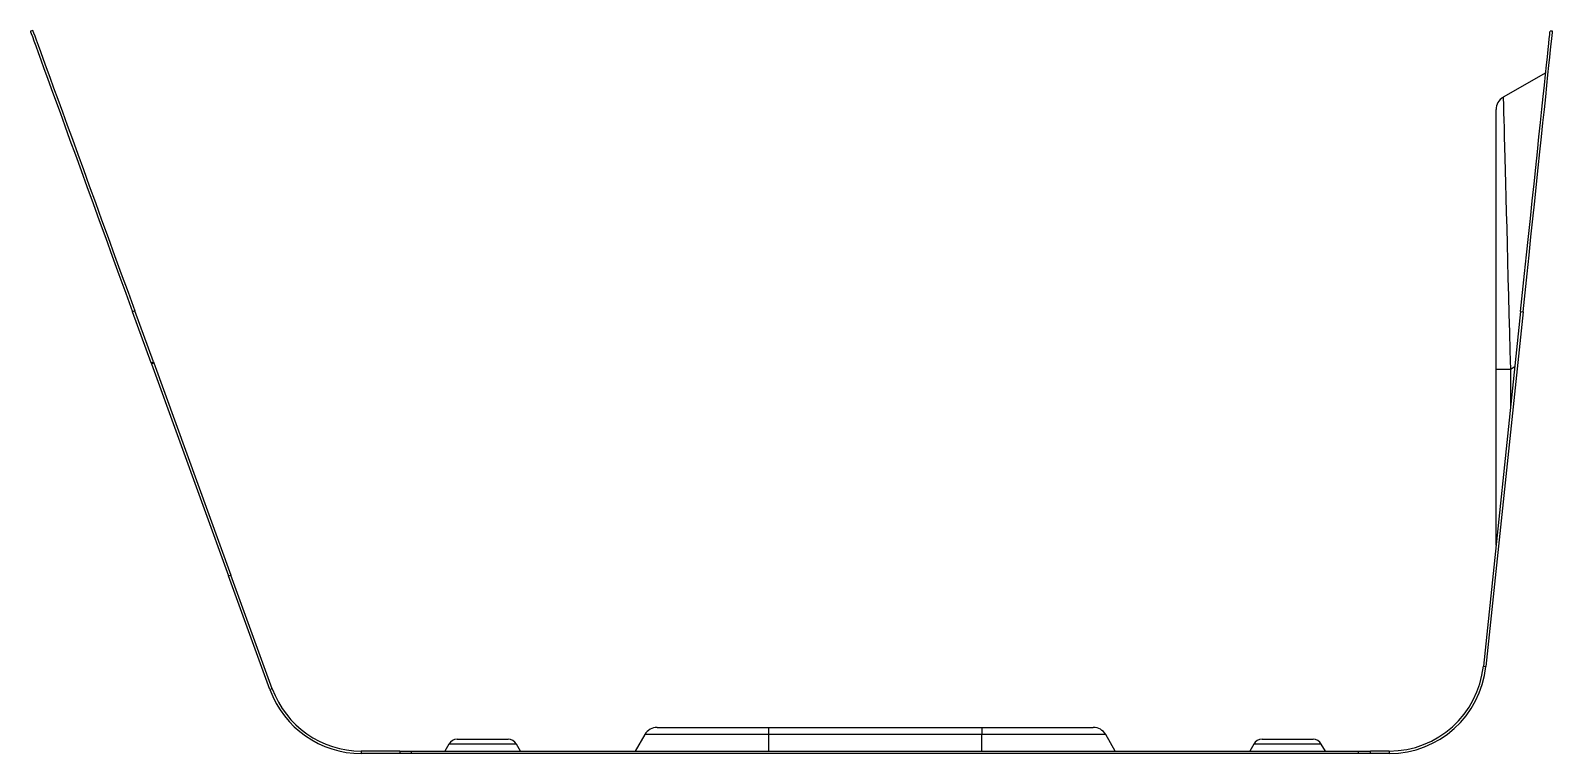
# Model space of a CAD drawing. Header units: millimetres. Extents: x 161 to 492, y 94 to 357.
# Drawn here: x 363.8 to 492.4, y 135.5 to 196.6 of the extents above; entities that cross this region are included whole.
import ezdxf

# ---------------------------------------------------------------- set-up
doc = ezdxf.new("R2010")
doc.units = ezdxf.units.MM
doc.header["$LTSCALE"] = 2

msp = doc.modelspace()

# ---------------------------------------------------------------- linework, layer by layer
at = {"color": 7, "linetype": 'Continuous', "lineweight": 25}
for p, q in [((364.027, 196.551), (363.829, 196.479)), ((492.422, 196.479), (492.213, 196.501)), ((491.843, 192.983), (488.255, 190.912)), ((487.65, 167.924), (487.65, 189.864)), ((372.65, 172.86), (372.452, 172.788)), ((374.02, 168.479), (372.452, 172.788)), ((374.218, 168.551), (372.65, 172.86)), ((489.723, 172.81), (486.575, 142.853)), ((489.932, 172.788), (486.783, 142.831)), ((489.723, 172.81), (489.932, 172.788)), ((374.02, 168.479), (374.218, 168.551)), ((374.02, 168.479), (374.047, 168.408)), ((374.047, 168.408), (374.244, 168.479)), ((374.218, 168.551), (374.244, 168.479)), ((374.244, 168.479), (380.769, 150.551)), ((374.047, 168.408), (380.572, 150.479)), ((487.65, 153.085), (487.65, 167.924)), ((488.86, 167.924), (487.65, 167.924)), ((489.232, 168.139), (488.86, 167.924)), ((488.86, 167.924), (488.86, 164.598)), ((380.572, 150.479), (380.769, 150.551)), ((384.065, 140.882), (380.572, 150.479)), ((384.263, 140.953), (380.769, 150.551)), ((486.575, 142.853), (486.783, 142.831)), ((384.263, 140.953), (384.065, 140.882)), ((416.777, 137.689), (426.199, 137.689)), ((426.199, 137.084), (426.199, 137.689)), ((426.199, 137.689), (444.199, 137.689)), ((444.199, 137.689), (444.199, 137.084)), ((444.199, 137.689), (453.622, 137.689)), ((399.878, 136.689), (404.185, 136.689)), ((415.729, 137.084), (414.923, 135.689)), ((426.199, 137.084), (415.729, 137.084)), ((426.199, 135.689), (426.199, 137.084)), ((444.199, 137.084), (426.199, 137.084)), ((444.199, 135.689), (444.199, 137.084)), ((454.67, 137.084), (444.199, 137.084)), ((455.475, 135.689), (454.67, 137.084)), ((467.878, 136.689), (472.185, 136.689)), ((391.78, 135.689), (391.78, 135.479)), ((395.031, 135.689), (391.78, 135.689)), ((395.031, 135.479), (391.78, 135.479)), ((395.031, 135.689), (395.031, 135.479)), ((395.031, 135.689), (396.031, 135.689)), ((396.031, 135.479), (395.031, 135.479)), ((396.031, 135.479), (396.031, 135.689)), ((396.031, 135.689), (476.031, 135.689)), ((476.031, 135.479), (396.031, 135.479)), ((399.176, 136.284), (398.833, 135.689)), ((404.887, 136.284), (399.176, 136.284)), ((405.23, 135.689), (404.887, 136.284)), ((467.176, 136.284), (466.833, 135.689)), ((472.887, 136.284), (467.176, 136.284)), ((473.23, 135.689), (472.887, 136.284)), ((476.031, 135.479), (476.031, 135.689)), ((476.031, 135.689), (477.031, 135.689)), ((477.031, 135.479), (476.031, 135.479)), ((478.618, 135.689), (477.031, 135.689)), ((477.031, 135.479), (477.031, 135.689)), ((478.618, 135.479), (477.031, 135.479)), ((478.618, 135.689), (478.618, 135.479))]:
    msp.add_line(p, q, dxfattribs=at)
at = {"color": 7, "linetype": 'Continuous', "lineweight": 25, "flags": 128}
for points in [[(363.829, 196.479), (363.829, 196.479), (363.847, 196.429), (363.902, 196.28), (363.993, 196.031), (364.119, 195.683), (364.281, 195.239), (364.477, 194.7), (364.707, 194.068), (364.97, 193.345), (365.265, 192.535), (365.59, 191.641), (365.945, 190.666), (366.328, 189.614), (366.737, 188.49), (367.171, 187.297), (367.628, 186.041), (368.107, 184.727), (368.604, 183.36), (369.119, 181.946), (369.649, 180.49), (370.192, 178.997), (370.746, 177.475), (371.309, 175.928), (371.879, 174.364), (372.452, 172.788)], [(364.027, 196.551), (364.027, 196.551), (364.045, 196.501), (364.099, 196.351), (364.19, 196.102), (364.316, 195.755), (364.478, 195.311), (364.674, 194.772), (364.904, 194.139), (365.167, 193.417), (365.462, 192.607), (365.788, 191.712), (366.143, 190.737), (366.525, 189.686), (366.935, 188.561), (367.369, 187.369), (367.826, 186.113), (368.304, 184.799), (368.802, 183.432), (369.316, 182.018), (369.846, 180.561), (370.39, 179.069), (370.944, 177.546), (371.507, 176), (372.076, 174.436), (372.65, 172.86)], [(489.723, 172.81), (489.892, 174.419), (490.06, 176.016), (490.226, 177.595), (490.389, 179.147), (490.549, 180.668), (490.705, 182.151), (490.856, 183.589), (491.002, 184.977), (491.142, 186.309), (491.275, 187.578), (491.402, 188.781), (491.521, 189.911), (491.631, 190.965), (491.734, 191.938), (491.827, 192.825), (491.911, 193.623), (491.985, 194.329), (492.049, 194.939), (492.103, 195.452), (492.146, 195.865), (492.179, 196.176), (492.201, 196.384), (492.212, 196.488), (492.213, 196.501)], [(489.932, 172.788), (490.101, 174.397), (490.269, 175.994), (490.435, 177.573), (490.598, 179.125), (490.758, 180.646), (490.914, 182.129), (491.065, 183.567), (491.211, 184.955), (491.351, 186.287), (491.484, 187.556), (491.611, 188.759), (491.729, 189.889), (491.84, 190.943), (491.942, 191.916), (492.036, 192.803), (492.119, 193.601), (492.194, 194.307), (492.258, 194.917), (492.312, 195.43), (492.355, 195.843), (492.388, 196.154), (492.41, 196.362), (492.421, 196.466), (492.422, 196.479)], [(488.255, 190.912), (488.256, 190.858), (488.261, 190.698), (488.268, 190.431), (488.277, 190.059), (488.29, 189.584), (488.305, 189.009), (488.323, 188.334), (488.343, 187.565), (488.366, 186.704), (488.391, 185.756), (488.418, 184.724), (488.447, 183.614), (488.478, 182.431), (488.511, 181.181), (488.546, 179.868), (488.582, 178.5), (488.619, 177.083), (488.657, 175.622), (488.697, 174.126), (488.737, 172.601), (488.778, 171.055), (488.819, 169.493), (488.86, 167.924)]]:
    msp.add_lwpolyline(points, dxfattribs=at)
at = {"color": 7, "linetype": 'Continuous', "lineweight": 25}
for centre, radius, start, end in [((488.86, 189.864), 1.21, 121.09032, 180), ((478.618, 143.689), 8, 270, 354), ((478.618, 143.689), 8.21, 270, 354), ((391.78, 143.689), 8.21, 200, 270), ((391.78, 143.689), 8, 200, 270), ((416.777, 136.479), 1.21, 90, 150), ((453.622, 136.479), 1.21, 30, 90), ((399.878, 135.879), 0.81, 90, 150), ((404.185, 135.879), 0.81, 30, 90), ((467.878, 135.879), 0.81, 90, 150), ((472.185, 135.879), 0.81, 30, 90)]:
    msp.add_arc(centre, radius, start, end, dxfattribs=at)

doc.saveas('drawing.dxf')
